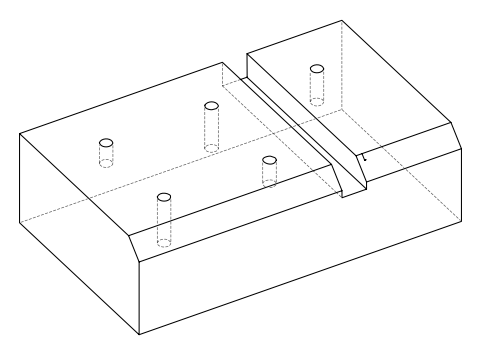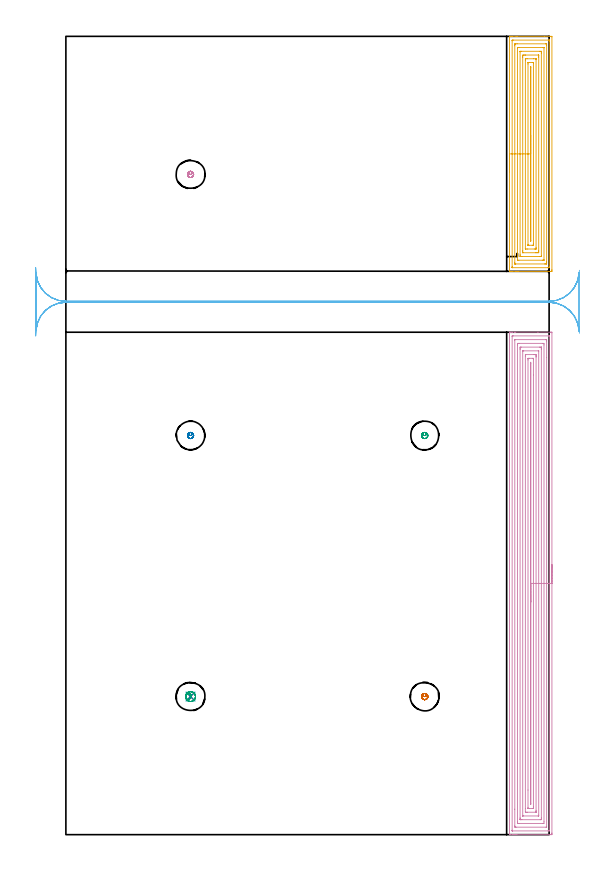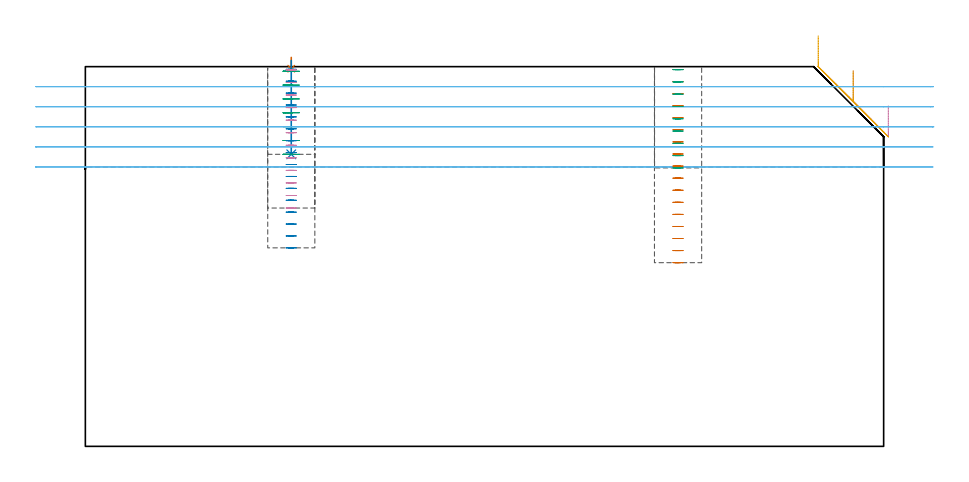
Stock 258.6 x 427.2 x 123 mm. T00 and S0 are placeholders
(PLAN: 10 operations, 5 tool changes, 39.7 min)
(1 SPOT_DRILL | STEP1POCKET | NXT0321_9005460120000 | 0.03 min | 2 mm3)
(2 DRILL_BLIND_HOLE_INTO_CENTER | STEP1POCKET | NXT0301_128 | 0.12 min | 3077 mm3)
(3 MILL_ROUGH_BLIND_HOLE_CONTOUR | STEP1POCKET | NXT0201_010 | Spiral | 0.75 min | 2131 mm3)
(4 AREA_MILL | FG_CHAMFER_SURFACE | UGT0205_001 | 19.56 min | 71375 mm3)
(5 AREA_MILL_1 | FG_CHAMFER_SURFACE_1 | UGT0205_001 | 9.25 min | 34506 mm3)
(6 MILL_RECTANGULAR_SLOT | SLOT_RECTANGULAR | UGT0201_004 | Follow Part, ap 8, ae 75% | 6.58 min | 268995 mm3)
(7 MILL_BLIND_HOLE_FROM_SOLID_MATERIAL | STEP1POCKET_1 | NXT0201_011 | Spiral | 1.08 min | 11704 mm3)
(8 MILL_BLIND_HOLE_FROM_SOLID_MATERIAL_1 | STEP1POCKET_2 | NXT0201_011 | Spiral | 1.02 min | 10783 mm3)
(9 MILL_BLIND_HOLE_FROM_SOLID_MATERIAL_2 | STEP1POCKET_3 | NXT0201_011 | Spiral | 0.57 min | 5958 mm3)
(10 MILL_BLIND_HOLE_FROM_SOLID_MATERIAL_3 | STEP1POCKET_4 | NXT0201_011 | Spiral | 0.76 min | 8406 mm3)
(TOOL NXT0321_9005460120000 | NC Spot Drill, 142deg, 12mm, Carbide, Uncoated | D12 PA142 FL30 Z2)
(TOOL NXT0301_128 | Carbide Drill 12mm [861.1-1200-036A1-GP GC34] | D12 PA150 FL37.4 Z2)
(TOOL NXT0201_010 | ENDMILL 10mm [2P460-1000-NA 1630] | D10 FL30 Z6)
(TOOL UGT0205_001 | Chamfer Mill 20 x 3 x 45 deg. | D20 FL50 Z2)
(TOOL UGT0201_004 | End Mill 32 mm | D32 FL53 Z6)
(TOOL NXT0201_011 | ENDMILL 12mm [2P460-1200-NA 1630] | D12 FL38 Z6)
(OP 1 SPOT_DRILL)
G17 G21 G94 G90
T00 M6
G54
G17 G0 G90 X66.7 Y73.9 S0 M3
G43 Z133. H0
G94 G81 G98 Z122.341 F250. R126.
G80
M5
M2
(OP 2 DRILL_BLIND_HOLE_INTO_CENTER)
G17 G21 G94 G90
T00 M6
G54
G17 G0 G90 X66.7 Y73.9 S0 M3
G43 Z133. H1
G94 G81 G98 Z94.6 F250. R125.
G80
M5
M2
(OP 3 MILL_ROUGH_BLIND_HOLE_CONTOUR)
G17 G21 G94 G90
T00 M6
G54
G17 G0 G90 X66.7 Y73.9 S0 M3
G43 Z133. H1
Z121.514
G94 G3 X67.15 Y74.395 R0.452 F250.
X66.575 Y75.219 R1.02
X64.745 Y75.049 R1.79
X64.097 Y73.403 R1.655
X67.197 Y71.297 R2.65
X64.097 Y73.403 R-2.65
X65.647 Y72.35 R1.325
X66.7 Y73.9 R1.325
G0 Z117.029
G3 X67.15 Y74.395 R0.452
X66.575 Y75.219 R1.02
X64.745 Y75.049 R1.79
X64.097 Y73.403 R1.655
X67.197 Y71.297 R2.65
X64.097 Y73.403 R-2.65
X65.647 Y72.35 R1.325
X66.7 Y73.9 R1.325
G0 Z112.543
G3 X67.15 Y74.395 R0.452
X66.575 Y75.219 R1.02
X64.745 Y75.049 R1.79
X64.097 Y73.403 R1.655
X67.197 Y71.297 R2.65
X64.097 Y73.403 R-2.65
X65.647 Y72.35 R1.325
X66.7 Y73.9 R1.325
G0 Z108.057
G3 X67.15 Y74.395 R0.452
X66.575 Y75.219 R1.02
X64.745 Y75.049 R1.79
X64.097 Y73.403 R1.655
X67.197 Y71.297 R2.65
X64.097 Y73.403 R-2.65
X65.647 Y72.35 R1.325
X66.7 Y73.9 R1.325
G0 Z103.571
G3 X67.15 Y74.395 R0.452
X66.575 Y75.219 R1.02
X64.745 Y75.049 R1.79
X64.097 Y73.403 R1.655
X67.197 Y71.297 R2.65
X64.097 Y73.403 R-2.65
X65.647 Y72.35 R1.325
X66.7 Y73.9 R1.325
G0 Z99.086
G3 X67.15 Y74.395 R0.452
X66.575 Y75.219 R1.02
X64.745 Y75.049 R1.79
X64.097 Y73.403 R1.655
X67.197 Y71.297 R2.65
X64.097 Y73.403 R-2.65
X65.647 Y72.35 R1.325
X66.7 Y73.9 R1.325
G0 Z94.6
G3 X67.15 Y74.395 R0.452
X66.575 Y75.219 R1.02
X64.745 Y75.049 R1.79
X64.097 Y73.403 R1.655
X67.197 Y71.297 R2.65
X64.097 Y73.403 R-2.65
X65.647 Y72.35 R1.325
X66.7 Y73.9 R1.325
G0 Z133.
M5
M2
(OP 4 AREA_MILL)
G17 G21 G94 G90
T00 M6
G54
G17 G0 G90 X260.1 Y144.45 S1061 M3
G43 Z133. H0
Z110.3
G94 G1 Y144.412 Z109.428 F250.
Y144.298 Z108.564
Y144.109 Z107.712
Y143.847 Z106.88
Y143.513 Z106.074
Y143.11 Z105.3
Y142.642 Z104.564
Y142.11 Z103.872
Y141.521 Z103.229
Y140.878 Z102.64
Y140.186 Z102.108
Y139.45 Z101.64
Y138.676 Z101.237
Y137.87 Z100.903
Y137.038 Z100.641
Y136.186 Z100.452
Y135.322 Z100.338
Y134.45 Z100.3
Y0.872
X260.098 Y0.603 Z100.302
X260.092 Y0.007 Z100.306
X260.077 Y0.003 Z100.32
X259.476 Y0. Z100.922
X241.31 Z119.085
X240.706 Z119.688
X240.127 Z120.27
X239.812 Z120.584
X239.233 Z121.163
X238.918 Z121.477
X237.84 Z122.559
X237.462 Y0.001 Z122.929
X237.456 Z122.935
X237.402 Y0.01 Z122.988
X237.4 Y0.157 Z123.
Y268.743
X237.402 Y268.89 Z122.988
X237.46 Y268.893 Z122.932
X237.84 Y268.9 Z122.559
X238.288 Z122.111
X238.918 Z121.477
X240.127 Z120.27
X240.706 Z119.688
X252.627 Z107.77
X259.476 Z100.922
X259.767 Y268.898 Z100.63
X260.092 Y268.89 Z100.306
X260.099 Y268.566 Z100.299
X260.1 Y134.45 Z100.3
X258.686 Z101.714
X258.685 Y2.285 Z101.715
X258.681 Y2.181 Z101.719
X258.672 Y2.01 Z101.728
X258.582 Y2.007 Z101.818
X258.076 Y2. Z102.324
X238.918 Y2.001 Z121.482
X238.863 Y2.004 Z121.537
X238.831 Y2.01 Z121.569
X238.821 Y2.022 Z121.579
X238.818 Y2.077 Z121.582
X238.815 Y2.284 Z121.585
X238.814 Y2.388 Z121.586
X238.815 Y266.615 Z121.585
X238.819 Y266.719 Z121.581
X238.828 Y266.89 Z121.572
X238.918 Y266.893 Z121.482
X239.424 Y266.9 Z120.976
X258.582 Y266.899 Z101.818
X258.637 Y266.896 Z101.763
X258.669 Y266.89 Z101.731
X258.679 Y266.878 Z101.721
X258.682 Y266.823 Z101.718
X258.685 Y266.616 Z101.715
X258.686 Y266.512 Z101.714
Y134.45
X257.272 Z103.128
X257.271 Y4.173 Z103.129
X257.27 Y4.054 Z103.13
X257.268 Y4.025 Z103.132
X257.266 Y4.016 Z103.134
X257.254 Y4.01 Z103.146
X257.14 Y4.004 Z103.26
X256.967 Y4. Z103.433
X240.878 Z119.522
X240.706 Y4.003 Z119.694
X240.533 Y4.009 Z119.867
X240.235 Y4.024 Z120.165
X240.233 Y4.173 Z120.167
X240.229 Y4.648 Z120.171
X240.228 Y13.628 Z120.172
X240.229 Y264.727 Z120.171
X240.23 Y264.846 Z120.17
X240.232 Y264.875 Z120.168
X240.234 Y264.884 Z120.166
X240.246 Y264.89 Z120.154
X240.36 Y264.896 Z120.04
X240.533 Y264.9 Z119.867
X256.622 Z103.778
X256.794 Y264.897 Z103.606
X256.967 Y264.892 Z103.433
X257.265 Y264.876 Z103.135
X257.267 Y264.727 Z103.133
X257.271 Y264.252 Z103.129
X257.272 Y255.302 Z103.128
Y134.45
X255.857 Z104.543
Y6.85
X255.85 Y6.007 Z104.55
X255.007 Y6. Z105.393
X242.451 Z117.949
X241.65 Y6.01 Z118.75
X241.643 Y6.807 Z118.757
Y262.05
X241.65 Y262.893 Z118.75
X242.493 Y262.9 Z117.907
X255.049 Z105.351
X255.85 Y262.89 Z104.55
X255.857 Y262.093 Z104.543
Y134.45
X254.443 Z105.957
Y9.197
X254.439 Y8.634 Z105.961
X254.436 Y8.311 Z105.964
X254.424 Y8.01 Z105.976
X254.113 Y8.004 Z106.287
X253.853 Y8.001 Z106.547
X244.022 Y8. Z116.378
X243.387 Y8.001 Z117.013
X243.125 Y8.004 Z117.275
X243.077 Y8.01 Z117.323
X243.064 Y8.024 Z117.336
X243.062 Y8.067 Z117.338
X243.058 Y8.634 Z117.342
X243.057 Y8.964 Z117.343
Y259.703
X243.06 Y260.266 Z117.34
X243.064 Y260.589 Z117.336
X243.076 Y260.89 Z117.324
X243.387 Y260.896 Z117.013
X243.647 Y260.899 Z116.753
X253.478 Y260.9 Z106.922
X254.113 Y260.899 Z106.287
X254.375 Y260.896 Z106.025
X254.423 Y260.89 Z105.977
X254.436 Y260.876 Z105.964
X254.438 Y260.833 Z105.962
X254.442 Y260.266 Z105.958
X254.443 Y259.936 Z105.957
Y134.45
X253.029 Z107.371
Y10.419
X253.026 Y10.068 Z107.374
X253.024 Y10.025 Z107.376
X253.023 Y10.011 Z107.377
X252.996 Y10.009 Z107.404
X252.885 Y10.003 Z107.515
X252.744 Y10. Z107.656
X244.7 Z115.7
X244.526 Y10.003 Z115.874
X244.491 Y10.007 Z115.909
X244.479 Y10.01 Z115.921
X244.477 Y10.021 Z115.923
X244.474 Y10.061 Z115.926
X244.472 Y10.229 Z115.928
X244.471 Y258.481 Z115.929
X244.474 Y258.832 Z115.926
X244.475 Y258.875 Z115.925
X244.477 Y258.889 Z115.923
X244.504 Y258.891 Z115.896
X244.615 Y258.897 Z115.785
X244.756 Y258.9 Z115.644
X252.8 Z107.6
X252.974 Y258.897 Z107.426
X253.009 Y258.893 Z107.391
X253.021 Y258.89 Z107.379
X253.023 Y258.879 Z107.377
X253.026 Y258.839 Z107.374
X253.028 Y258.671 Z107.372
X253.029 Y134.45 Z107.371
X251.615 Z108.785
X251.614 Y12.913 Z108.786
X251.611 Y12.204 Z108.789
X251.609 Y12.027 Z108.791
X251.605 Y12.009 Z108.795
X251.584 Y12.006 Z108.816
X251.533 Y12.003 Z108.867
X251.431 Y12.001 Z108.969
X246.962 Y12. Z113.438
X246.269 Y12.004 Z114.131
X246.069 Y12.01 Z114.331
X245.892 Y12.03 Z114.508
X245.889 Y12.204 Z114.511
X245.887 Y12.385 Z114.513
X245.885 Y13.988 Z114.515
X245.886 Y255.987 Z114.514
X245.889 Y256.697 Z114.511
X245.891 Y256.874 Z114.509
X245.895 Y256.891 Z114.505
X245.916 Y256.894 Z114.484
X245.967 Y256.897 Z114.433
X246.069 Y256.899 Z114.331
X250.538 Y256.9 Z109.862
X251.231 Y256.897 Z109.169
X251.431 Y256.89 Z108.969
X251.608 Y256.87 Z108.792
X251.611 Y256.697 Z108.789
X251.613 Y256.515 Z108.787
X251.615 Y255.804 Z108.785
Y255.621
Y134.45
X250.201 Z110.199
X250.2 Y14.88 Z110.2
X250.197 Y14.328 Z110.203
X250.193 Y14.14 Z110.207
X250.188 Y14.01 Z110.212
X250.085 Y14.007 Z110.315
X249.632 Y14. Z110.768
X247.844 Z112.556
X247.416 Y14.007 Z112.984
X247.315 Y14.01 Z113.085
X247.306 Y14.073 Z113.094
X247.304 Y14.145 Z113.096
X247.3 Y14.543 Z113.1
X247.299 Y23.877 Z113.101
X247.3 Y254.02 Z113.1
X247.303 Y254.572 Z113.097
X247.307 Y254.76 Z113.093
X247.312 Y254.89 Z113.088
X247.415 Y254.893 Z112.985
X247.868 Y254.9 Z112.532
X249.656 Z110.744
X250.084 Y254.893 Z110.316
X250.185 Y254.89 Z110.215
X250.194 Y254.827 Z110.206
X250.196 Y254.755 Z110.204
X250.2 Y254.357 Z110.2
X250.201 Y246.025 Z110.199
Y134.45
X248.786 Z111.614
Y16.629
X248.75 Y16.123 Z111.65
X248.714 Y16.665 Z111.686
Y252.271
X248.75 Y252.777 Z111.65
X248.786 Y252.235 Z111.614
Y134.45
Y133.578 Z111.652
Y132.714 Z111.766
Y131.862 Z111.954
Y131.03 Z112.217
Y130.224 Z112.551
Y129.45 Z112.953
Y128.714 Z113.422
Y128.022 Z113.953
Y127.379 Z114.543
Y126.79 Z115.186
Y126.258 Z115.878
Y125.79 Z116.614
Y125.387 Z117.388
Y125.053 Z118.194
Y124.791 Z119.026
Y124.602 Z119.877
Y124.488 Z120.742
Y124.45 Z121.614
G0 Z133.
M5
M2
(OP 5 AREA_MILL_1)
G17 G21 G94 G90
T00 M6
G54
G17 G0 G90 X237.4 Y354.3 S1061 M3
G43 Z133. H0
G94 G1 Y354.338 Z132.128 F250.
Y354.452 Z131.263
Y354.641 Z130.412
Y354.903 Z129.58
Y355.237 Z128.774
Y355.64 Z128.
Y356.109 Z127.264
Y356.64 Z126.572
Y357.229 Z125.929
Y357.872 Z125.339
Y358.564 Z124.808
Y359.3 Z124.34
Y360.074 Z123.937
Y360.88 Z123.603
Y361.712 Z123.341
Y362.564 Z123.152
Y363.428 Z123.038
Y364.3 Z123.
Y427.069
X237.403 Y427.19 Z122.988
X237.449 Y427.194 Z122.942
X237.767 Y427.2 Z122.632
X238.393 Z122.006
X238.918 Z121.477
X240.968 Z119.429
X241.6 Z118.795
X256.045 Z104.352
X259.476 Z100.921
X259.794 Y427.198 Z100.603
X260.091 Y427.19 Z100.305
X260.099 Y426.893 Z100.299
X260.1 Y302.244 Z100.3
X260.098 Y301.976 Z100.302
X260.091 Y301.407 Z100.306
X260.051 Y301.403 Z100.346
X259.476 Y301.4 Z100.921
X242.178 Z118.217
X241.6 Z118.795
X240.968 Z119.429
X240.706 Z119.691
X238.918 Z121.477
X238.393 Z122.006
X238.024 Z122.374
X237.767 Z122.632
X237.456 Y301.401 Z122.935
X237.452 Z122.94
X237.403 Y301.41 Z122.988
X237.4 Y301.531 Z123.
Y364.3
X238.814 Z121.586
X238.815 Y424.843 Z121.585
X238.816 Y424.945 Z121.584
X238.821 Y425.05 Z121.579
X238.835 Y425.19 Z121.565
X238.918 Y425.193 Z121.482
X239.455 Y425.199 Z120.945
X258.582 Z101.818
X258.633 Y425.198 Z101.767
X258.664 Y425.194 Z101.736
X258.676 Y425.191 Z101.724
X258.679 Y425.153 Z101.721
X258.684 Y424.947 Z101.716
X258.686 Y424.843 Z101.714
Y424.74
X258.685 Y303.757 Z101.715
X258.684 Y303.655 Z101.716
X258.679 Y303.551 Z101.721
X258.665 Y303.41 Z101.735
X258.582 Y303.407 Z101.818
X258.045 Y303.401 Z102.355
X238.918 Z121.482
X238.867 Y303.402 Z121.533
X238.836 Y303.406 Z121.564
X238.824 Y303.409 Z121.576
X238.821 Y303.447 Z121.579
X238.816 Y303.653 Z121.584
X238.814 Y303.757 Z121.586
Y303.86
Y364.3
X240.228 Z120.172
X240.229 Y422.172 Z120.171
X240.23 Y422.647 Z120.17
X240.233 Y423.063 Z120.167
X240.235 Y423.172 Z120.165
X240.43 Y423.19 Z119.97
X240.57 Y423.198 Z119.83
X240.706 Y423.199 Z119.694
X241.462 Y423.2 Z118.938
X256.794 Z103.606
X256.932 Y423.198 Z103.468
X257.207 Y423.19 Z103.193
X257.266 Y423.186 Z103.134
X257.268 Y423.171 Z103.132
X257.27 Y423.131 Z103.13
X257.271 Y423.063 Z103.129
X257.272 Y422.587 Z103.128
X257.271 Y306.428 Z103.129
X257.27 Y305.953 Z103.13
X257.267 Y305.537 Z103.133
X257.265 Y305.428 Z103.135
X257.07 Y305.41 Z103.33
X256.93 Y305.402 Z103.47
X256.794 Y305.401 Z103.606
X256.038 Y305.4 Z104.362
X240.706 Z119.694
X240.568 Y305.402 Z119.832
X240.293 Y305.41 Z120.107
X240.234 Y305.414 Z120.166
X240.232 Y305.429 Z120.168
X240.23 Y305.469 Z120.17
X240.229 Y305.537 Z120.171
X240.228 Y306.013 Z120.172
Y364.3
X241.643 Z118.757
Y421.027
X241.646 Y421.133 Z118.754
X241.649 Y421.178 Z118.751
X241.69 Y421.192 Z118.71
X242.493 Y421.2 Z117.907
X242.576 Z117.824
X255.089 Z105.311
X255.824 Y421.19 Z104.576
X255.851 Y421.178 Z104.549
X255.854 Y421.135 Z104.546
X255.857 Y421.035 Z104.543
Y307.573
X255.854 Y307.467 Z104.546
X255.851 Y307.422 Z104.549
X255.81 Y307.408 Z104.59
X255.007 Y307.4 Z105.393
X254.924 Z105.476
X242.411 Z117.989
X241.676 Y307.41 Z118.724
X241.649 Y307.422 Z118.751
X241.646 Y307.465 Z118.754
X241.643 Y307.565 Z118.757
Y364.3
X243.057 Z117.343
Y418.94
X243.059 Y419.05 Z117.341
X243.061 Y419.137 Z117.339
X243.063 Y419.187 Z117.337
X243.092 Y419.19 Z117.308
X243.387 Y419.196 Z117.013
X243.69 Y419.199 Z116.71
X253.522 Y419.2 Z106.878
X254.113 Y419.198 Z106.287
X254.421 Y419.194 Z105.979
X254.437 Y419.185 Z105.963
X254.439 Y419.177 Z105.961
X254.442 Y418.611 Z105.958
X254.443 Y418.282 Z105.957
Y309.66
X254.441 Y309.55 Z105.959
X254.439 Y309.463 Z105.961
X254.436 Y309.413 Z105.964
X254.408 Y309.41 Z105.992
X254.113 Y309.404 Z106.287
X253.81 Y309.401 Z106.59
X243.978 Y309.4 Z116.422
X243.387 Y309.402 Z117.013
X243.079 Y309.406 Z117.321
X243.063 Y309.415 Z117.337
X243.061 Y309.424 Z117.339
X243.058 Y309.989 Z117.342
X243.057 Y310.318 Z117.343
Y364.3
X244.471 Z115.929
Y415.94
X244.472 Y416.64 Z115.928
X244.474 Y416.83 Z115.926
X244.478 Y417.171 Z115.922
X244.813 Y417.191 Z115.587
X245.175 Y417.197 Z115.225
X245.698 Y417.2 Z114.702
X246.069 Z114.331
X252.848 Z107.552
X252.98 Y417.197 Z107.42
X253.003 Y417.194 Z107.397
X253.022 Y417.19 Z107.378
X253.023 Y417.162 Z107.377
X253.027 Y417.021 Z107.373
X253.028 Y416.83 Z107.372
X253.029 Y416.129 Z107.371
Y312.66
X253.028 Y311.96 Z107.372
X253.026 Y311.77 Z107.374
X253.022 Y311.429 Z107.378
X252.687 Y311.409 Z107.713
X252.325 Y311.403 Z108.075
X251.802 Y311.4 Z108.598
X251.431 Z108.969
X244.652 Z115.748
X244.52 Y311.403 Z115.88
X244.497 Y311.406 Z115.903
X244.478 Y311.41 Z115.922
X244.477 Y311.438 Z115.923
X244.473 Y311.579 Z115.927
X244.472 Y311.77 Z115.928
X244.471 Y312.471 Z115.929
Y364.3
X245.885 Z114.515
Y414.342
X245.887 Y415.05 Z114.513
X245.89 Y415.14 Z114.51
X245.892 Y415.179 Z114.508
X245.925 Y415.193 Z114.475
X246.069 Y415.196 Z114.331
X246.812 Y415.2 Z113.588
X250.387 Z110.013
X251.281 Y415.199 Z109.119
X251.431 Y415.196 Z108.969
X251.581 Y415.19 Z108.819
X251.609 Y415.183 Z108.791
X251.611 Y415.158 Z108.789
X251.614 Y415.11 Z108.786
Y415.05
X251.615 Y414.867 Z108.785
Y314.258
X251.612 Y313.55 Z108.788
X251.61 Y313.46 Z108.79
X251.608 Y313.421 Z108.792
X251.575 Y313.407 Z108.825
X251.431 Y313.404 Z108.969
X250.688 Y313.4 Z109.712
X247.113 Z113.287
X246.219 Y313.401 Z114.181
X246.069 Y313.404 Z114.331
X245.919 Y313.41 Z114.481
X245.891 Y313.417 Z114.509
X245.889 Y313.442 Z114.511
X245.886 Y313.49 Z114.514
Y313.55
X245.885 Y313.733 Z114.515
Y364.3
X247.299 Z113.101
X247.3 Y412.379 Z113.1
X247.301 Y412.932 Z113.099
X247.304 Y413.118 Z113.096
X247.306 Y413.177 Z113.094
X247.342 Y413.19 Z113.058
X247.444 Y413.194 Z112.956
X247.856 Y413.2 Z112.544
X247.925 Z112.475
X249.713 Z110.687
X250.061 Y413.197 Z110.339
X250.148 Y413.194 Z110.252
X250.187 Y413.19 Z110.213
X250.194 Y413.167 Z110.206
X250.196 Y413.088 Z110.204
X250.2 Y412.715 Z110.2
Y316.221
X250.199 Y315.668 Z110.201
X250.196 Y315.483 Z110.204
X250.194 Y315.423 Z110.206
X250.158 Y315.41 Z110.242
X250.056 Y315.406 Z110.344
X249.644 Y315.4 Z110.756
X249.575 Z110.825
X247.787 Z112.613
X247.439 Y315.403 Z112.961
X247.352 Y315.406 Z113.048
X247.313 Y315.41 Z113.087
X247.306 Y315.433 Z113.094
X247.304 Y315.512 Z113.096
X247.3 Y315.885 Z113.1
X247.299 Y364.3 Z113.101
X248.714 Z111.686
Y410.633
X248.75 Y411.089 Z111.65
X248.785 Y410.598 Z111.615
X248.786 Y317.967 Z111.614
X248.75 Y317.511 Z111.65
X248.715 Y318.002 Z111.686
X248.714 Y364.3
Y365.172 Z111.724
Y366.037 Z111.838
Y366.888 Z112.027
Y367.72 Z112.289
Y368.526 Z112.623
Y369.3 Z113.026
Y370.036 Z113.495
Y370.728 Z114.026
Y371.371 Z114.615
Y371.96 Z115.258
Y372.492 Z115.951
Y372.96 Z116.686
Y373.363 Z117.46
Y373.697 Z118.266
Y373.959 Z119.098
Y374.148 Z119.95
Y374.262 Z120.815
Y374.3 Z121.686
G0 Z133.
M5
M2
(OP 6 MILL_RECTANGULAR_SLOT)
G17 G21 G94 G90
T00 M6
G54
G17 G0 G90 X274.729 Y299.199 S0 M3
G43 Z133. H0
Z116.5
G94 G1 X273.783 Y296.352 F250.
G2 X258.6 Y285.4 R16. F500.
G1 X0.
G2 X-15.97 Y300.421 R16.
G1 X-16.
Y269.879
X-15.97
G2 X0. Y284.9 R16.
G1 X258.6
G2 X273.783 Y273.948 R16.
G1 X274.729 Y271.101 F250.
G0 Y299.199 Z110.
G1 X273.783 Y296.352
G2 X258.6 Y285.4 R16. F500.
G1 X0.
G2 X-15.97 Y300.421 R16.
G1 X-16.
Y269.879
X-15.97
G2 X0. Y284.9 R16.
G1 X258.6
G2 X273.783 Y273.948 R16.
G1 X274.729 Y271.101 F250.
G0 X274.868 Y302.002 Z103.5
G1 X274.424 Y299.034
G2 X258.6 Y285.4 R16. F500.
G1 X0.
G2 X-15.97 Y300.421 R16.
G1 X-16.
Y269.879
X-15.97
G2 X0. Y284.9 R16.
G1 X258.6
G2 X274.425 Y271.258 R16.
G1 X274.867 Y268.291 F250.
G0 Z133.
X-16.154 Y266.885
Z97.
G1 X-15.97 Y269.879
G2 X0. Y284.9 R16. F500.
G1 X258.6
G2 X274.59 Y269.466 R16.
G1 Y300.834
G2 X258.6 Y285.4 R16.
G1 X0.
G2 X-15.97 Y300.421 R16.
G1 X-16.154 Y303.415 F250.
G0 Y266.885 Z90.5
G1 X-15.97 Y269.879
G2 X0. Y284.9 R16. F500.
G1 X258.6
G2 X274.59 Y269.466 R16.
G1 Y300.834
G2 X258.6 Y285.4 R16.
G1 X0.
G2 X-15.97 Y300.421 R16.
G1 X-16.154 Y303.415 F250.
G0 Z133.
M5
M2
(OP 7 MILL_BLIND_HOLE_FROM_SOLID_MATERIAL)
G17 G21 G94 G90
T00 M6
G54
G17 G0 G90 X192. Y73.9 S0 M3
G43 Z133. H1
Z122.088
G94 G3 X192.76 Y74.79 R0.77 F250.
X191.742 Y75.53 R0.89
X190.37 Y73.642 R1.65
X191.742 Y75.53 R-1.65
X191.056 Y74.586 R0.825
X192. Y73.9 R0.825
G0 Z118.176
G3 X192.76 Y74.79 R0.77
X191.742 Y75.53 R0.89
X190.37 Y73.642 R1.65
X191.742 Y75.53 R-1.65
X191.056 Y74.586 R0.825
X192. Y73.9 R0.825
G0 Z114.265
G3 X192.76 Y74.79 R0.77
X191.742 Y75.53 R0.89
X190.37 Y73.642 R1.65
X191.742 Y75.53 R-1.65
X191.056 Y74.586 R0.825
X192. Y73.9 R0.825
G0 Z110.353
G3 X192.76 Y74.79 R0.77
X191.742 Y75.53 R0.89
X190.37 Y73.642 R1.65
X191.742 Y75.53 R-1.65
X191.056 Y74.586 R0.825
X192. Y73.9 R0.825
G0 Z106.441
G3 X192.76 Y74.79 R0.77
X191.742 Y75.53 R0.89
X190.37 Y73.642 R1.65
X191.742 Y75.53 R-1.65
X191.056 Y74.586 R0.825
X192. Y73.9 R0.825
G0 Z102.529
G3 X192.76 Y74.79 R0.77
X191.742 Y75.53 R0.89
X190.37 Y73.642 R1.65
X191.742 Y75.53 R-1.65
X191.056 Y74.586 R0.825
X192. Y73.9 R0.825
G0 Z98.618
G3 X192.76 Y74.79 R0.77
X191.742 Y75.53 R0.89
X190.37 Y73.642 R1.65
X191.742 Y75.53 R-1.65
X191.056 Y74.586 R0.825
X192. Y73.9 R0.825
G0 Z94.706
G3 X192.76 Y74.79 R0.77
X191.742 Y75.53 R0.89
X190.37 Y73.642 R1.65
X191.742 Y75.53 R-1.65
X191.056 Y74.586 R0.825
X192. Y73.9 R0.825
G0 Z90.794
G3 X192.76 Y74.79 R0.77
X191.742 Y75.53 R0.89
X190.37 Y73.642 R1.65
X191.742 Y75.53 R-1.65
X191.056 Y74.586 R0.825
X192. Y73.9 R0.825
G0 Z86.882
G3 X192.76 Y74.79 R0.77
X191.742 Y75.53 R0.89
X190.37 Y73.642 R1.65
X191.742 Y75.53 R-1.65
X191.056 Y74.586 R0.825
X192. Y73.9 R0.825
G0 Z82.971
G3 X192.76 Y74.79 R0.77
X191.742 Y75.53 R0.89
X190.37 Y73.642 R1.65
X191.742 Y75.53 R-1.65
X191.056 Y74.586 R0.825
X192. Y73.9 R0.825
G0 Z79.059
G3 X192.76 Y74.79 R0.77
X191.742 Y75.53 R0.89
X190.37 Y73.642 R1.65
X191.742 Y75.53 R-1.65
X191.056 Y74.586 R0.825
X192. Y73.9 R0.825
G0 Z75.147
G3 X192.76 Y74.79 R0.77
X191.742 Y75.53 R0.89
X190.37 Y73.642 R1.65
X191.742 Y75.53 R-1.65
X191.056 Y74.586 R0.825
X192. Y73.9 R0.825
G0 Z71.235
G3 X192.76 Y74.79 R0.77
X191.742 Y75.53 R0.89
X190.37 Y73.642 R1.65
X191.742 Y75.53 R-1.65
X191.056 Y74.586 R0.825
X192. Y73.9 R0.825
G0 Z67.324
G3 X192.76 Y74.79 R0.77
X191.742 Y75.53 R0.89
X190.37 Y73.642 R1.65
X191.742 Y75.53 R-1.65
X191.056 Y74.586 R0.825
X192. Y73.9 R0.825
G0 Z63.412
G3 X192.76 Y74.79 R0.77
X191.742 Y75.53 R0.89
X190.37 Y73.642 R1.65
X191.742 Y75.53 R-1.65
X191.056 Y74.586 R0.825
X192. Y73.9 R0.825
G0 Z59.5
G3 X192.76 Y74.79 R0.77
X191.742 Y75.53 R0.89
X190.37 Y73.642 R1.65
X191.742 Y75.53 R-1.65
X191.056 Y74.586 R0.825
X192. Y73.9 R0.825
G0 Z133.
M5
M2
(OP 8 MILL_BLIND_HOLE_FROM_SOLID_MATERIAL_1)
G17 G21 G94 G90
T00 M6
G54
G17 G0 G90 X66.7 Y213.6 S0 M3
G43 Z133. H1
Z122.144
G94 G3 X67.46 Y214.49 R0.77 F250.
X66.442 Y215.23 R0.89
X65.07 Y213.342 R1.65
X66.442 Y215.23 R-1.65
X65.756 Y214.286 R0.825
X66.7 Y213.6 R0.825
G0 Z118.288
G3 X67.46 Y214.49 R0.77
X66.442 Y215.23 R0.89
X65.07 Y213.342 R1.65
X66.442 Y215.23 R-1.65
X65.756 Y214.286 R0.825
X66.7 Y213.6 R0.825
G0 Z114.431
G3 X67.46 Y214.49 R0.77
X66.442 Y215.23 R0.89
X65.07 Y213.342 R1.65
X66.442 Y215.23 R-1.65
X65.756 Y214.286 R0.825
X66.7 Y213.6 R0.825
G0 Z110.575
G3 X67.46 Y214.49 R0.77
X66.442 Y215.23 R0.89
X65.07 Y213.342 R1.65
X66.442 Y215.23 R-1.65
X65.756 Y214.286 R0.825
X66.7 Y213.6 R0.825
G0 Z106.719
G3 X67.46 Y214.49 R0.77
X66.442 Y215.23 R0.89
X65.07 Y213.342 R1.65
X66.442 Y215.23 R-1.65
X65.756 Y214.286 R0.825
X66.7 Y213.6 R0.825
G0 Z102.863
G3 X67.46 Y214.49 R0.77
X66.442 Y215.23 R0.89
X65.07 Y213.342 R1.65
X66.442 Y215.23 R-1.65
X65.756 Y214.286 R0.825
X66.7 Y213.6 R0.825
G0 Z99.006
G3 X67.46 Y214.49 R0.77
X66.442 Y215.23 R0.89
X65.07 Y213.342 R1.65
X66.442 Y215.23 R-1.65
X65.756 Y214.286 R0.825
X66.7 Y213.6 R0.825
G0 Z95.15
G3 X67.46 Y214.49 R0.77
X66.442 Y215.23 R0.89
X65.07 Y213.342 R1.65
X66.442 Y215.23 R-1.65
X65.756 Y214.286 R0.825
X66.7 Y213.6 R0.825
G0 Z91.294
G3 X67.46 Y214.49 R0.77
X66.442 Y215.23 R0.89
X65.07 Y213.342 R1.65
X66.442 Y215.23 R-1.65
X65.756 Y214.286 R0.825
X66.7 Y213.6 R0.825
G0 Z87.438
G3 X67.46 Y214.49 R0.77
X66.442 Y215.23 R0.89
X65.07 Y213.342 R1.65
X66.442 Y215.23 R-1.65
X65.756 Y214.286 R0.825
X66.7 Y213.6 R0.825
G0 Z83.581
G3 X67.46 Y214.49 R0.77
X66.442 Y215.23 R0.89
X65.07 Y213.342 R1.65
X66.442 Y215.23 R-1.65
X65.756 Y214.286 R0.825
X66.7 Y213.6 R0.825
G0 Z79.725
G3 X67.46 Y214.49 R0.77
X66.442 Y215.23 R0.89
X65.07 Y213.342 R1.65
X66.442 Y215.23 R-1.65
X65.756 Y214.286 R0.825
X66.7 Y213.6 R0.825
G0 Z75.869
G3 X67.46 Y214.49 R0.77
X66.442 Y215.23 R0.89
X65.07 Y213.342 R1.65
X66.442 Y215.23 R-1.65
X65.756 Y214.286 R0.825
X66.7 Y213.6 R0.825
G0 Z72.013
G3 X67.46 Y214.49 R0.77
X66.442 Y215.23 R0.89
X65.07 Y213.342 R1.65
X66.442 Y215.23 R-1.65
X65.756 Y214.286 R0.825
X66.7 Y213.6 R0.825
G0 Z68.156
G3 X67.46 Y214.49 R0.77
X66.442 Y215.23 R0.89
X65.07 Y213.342 R1.65
X66.442 Y215.23 R-1.65
X65.756 Y214.286 R0.825
X66.7 Y213.6 R0.825
G0 Z64.3
G3 X67.46 Y214.49 R0.77
X66.442 Y215.23 R0.89
X65.07 Y213.342 R1.65
X66.442 Y215.23 R-1.65
X65.756 Y214.286 R0.825
X66.7 Y213.6 R0.825
G0 Z133.
M5
M2
(OP 9 MILL_BLIND_HOLE_FROM_SOLID_MATERIAL_2)
G17 G21 G94 G90
T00 M6
G54
G17 G0 G90 X192. Y213.6 S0 M3
G43 Z133. H1
Z122.022
G94 G3 X192.76 Y214.49 R0.77 F250.
X191.742 Y215.23 R0.89
X190.37 Y213.342 R1.65
X191.742 Y215.23 R-1.65
X191.056 Y214.286 R0.825
X192. Y213.6 R0.825
G0 Z118.044
G3 X192.76 Y214.49 R0.77
X191.742 Y215.23 R0.89
X190.37 Y213.342 R1.65
X191.742 Y215.23 R-1.65
X191.056 Y214.286 R0.825
X192. Y213.6 R0.825
G0 Z114.067
G3 X192.76 Y214.49 R0.77
X191.742 Y215.23 R0.89
X190.37 Y213.342 R1.65
X191.742 Y215.23 R-1.65
X191.056 Y214.286 R0.825
X192. Y213.6 R0.825
G0 Z110.089
G3 X192.76 Y214.49 R0.77
X191.742 Y215.23 R0.89
X190.37 Y213.342 R1.65
X191.742 Y215.23 R-1.65
X191.056 Y214.286 R0.825
X192. Y213.6 R0.825
G0 Z106.111
G3 X192.76 Y214.49 R0.77
X191.742 Y215.23 R0.89
X190.37 Y213.342 R1.65
X191.742 Y215.23 R-1.65
X191.056 Y214.286 R0.825
X192. Y213.6 R0.825
G0 Z102.133
G3 X192.76 Y214.49 R0.77
X191.742 Y215.23 R0.89
X190.37 Y213.342 R1.65
X191.742 Y215.23 R-1.65
X191.056 Y214.286 R0.825
X192. Y213.6 R0.825
G0 Z98.156
G3 X192.76 Y214.49 R0.77
X191.742 Y215.23 R0.89
X190.37 Y213.342 R1.65
X191.742 Y215.23 R-1.65
X191.056 Y214.286 R0.825
X192. Y213.6 R0.825
G0 Z94.178
G3 X192.76 Y214.49 R0.77
X191.742 Y215.23 R0.89
X190.37 Y213.342 R1.65
X191.742 Y215.23 R-1.65
X191.056 Y214.286 R0.825
X192. Y213.6 R0.825
G0 Z90.2
G3 X192.76 Y214.49 R0.77
X191.742 Y215.23 R0.89
X190.37 Y213.342 R1.65
X191.742 Y215.23 R-1.65
X191.056 Y214.286 R0.825
X192. Y213.6 R0.825
G0 Z133.
M5
M2
(OP 10 MILL_BLIND_HOLE_FROM_SOLID_MATERIAL_3)
G17 G21 G94 G90
T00 M6
G54
G17 G0 G90 X66.7 Y353.3 S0 M3
G43 Z133. H1
Z121.933
G94 G3 X67.46 Y354.19 R0.77 F250.
X66.442 Y354.93 R0.89
X65.07 Y353.042 R1.65
X66.442 Y354.93 R-1.65
X65.756 Y353.986 R0.825
X66.7 Y353.3 R0.825
G0 Z117.867
G3 X67.46 Y354.19 R0.77
X66.442 Y354.93 R0.89
X65.07 Y353.042 R1.65
X66.442 Y354.93 R-1.65
X65.756 Y353.986 R0.825
X66.7 Y353.3 R0.825
G0 Z113.8
G3 X67.46 Y354.19 R0.77
X66.442 Y354.93 R0.89
X65.07 Y353.042 R1.65
X66.442 Y354.93 R-1.65
X65.756 Y353.986 R0.825
X66.7 Y353.3 R0.825
G0 Z109.733
G3 X67.46 Y354.19 R0.77
X66.442 Y354.93 R0.89
X65.07 Y353.042 R1.65
X66.442 Y354.93 R-1.65
X65.756 Y353.986 R0.825
X66.7 Y353.3 R0.825
G0 Z105.667
G3 X67.46 Y354.19 R0.77
X66.442 Y354.93 R0.89
X65.07 Y353.042 R1.65
X66.442 Y354.93 R-1.65
X65.756 Y353.986 R0.825
X66.7 Y353.3 R0.825
G0 Z101.6
G3 X67.46 Y354.19 R0.77
X66.442 Y354.93 R0.89
X65.07 Y353.042 R1.65
X66.442 Y354.93 R-1.65
X65.756 Y353.986 R0.825
X66.7 Y353.3 R0.825
G0 Z97.533
G3 X67.46 Y354.19 R0.77
X66.442 Y354.93 R0.89
X65.07 Y353.042 R1.65
X66.442 Y354.93 R-1.65
X65.756 Y353.986 R0.825
X66.7 Y353.3 R0.825
G0 Z93.467
G3 X67.46 Y354.19 R0.77
X66.442 Y354.93 R0.89
X65.07 Y353.042 R1.65
X66.442 Y354.93 R-1.65
X65.756 Y353.986 R0.825
X66.7 Y353.3 R0.825
G0 Z89.4
G3 X67.46 Y354.19 R0.77
X66.442 Y354.93 R0.89
X65.07 Y353.042 R1.65
X66.442 Y354.93 R-1.65
X65.756 Y353.986 R0.825
X66.7 Y353.3 R0.825
G0 Z85.333
G3 X67.46 Y354.19 R0.77
X66.442 Y354.93 R0.89
X65.07 Y353.042 R1.65
X66.442 Y354.93 R-1.65
X65.756 Y353.986 R0.825
X66.7 Y353.3 R0.825
G0 Z81.267
G3 X67.46 Y354.19 R0.77
X66.442 Y354.93 R0.89
X65.07 Y353.042 R1.65
X66.442 Y354.93 R-1.65
X65.756 Y353.986 R0.825
X66.7 Y353.3 R0.825
G0 Z77.2
G3 X67.46 Y354.19 R0.77
X66.442 Y354.93 R0.89
X65.07 Y353.042 R1.65
X66.442 Y354.93 R-1.65
X65.756 Y353.986 R0.825
X66.7 Y353.3 R0.825
G0 Z133.
M5
M2
